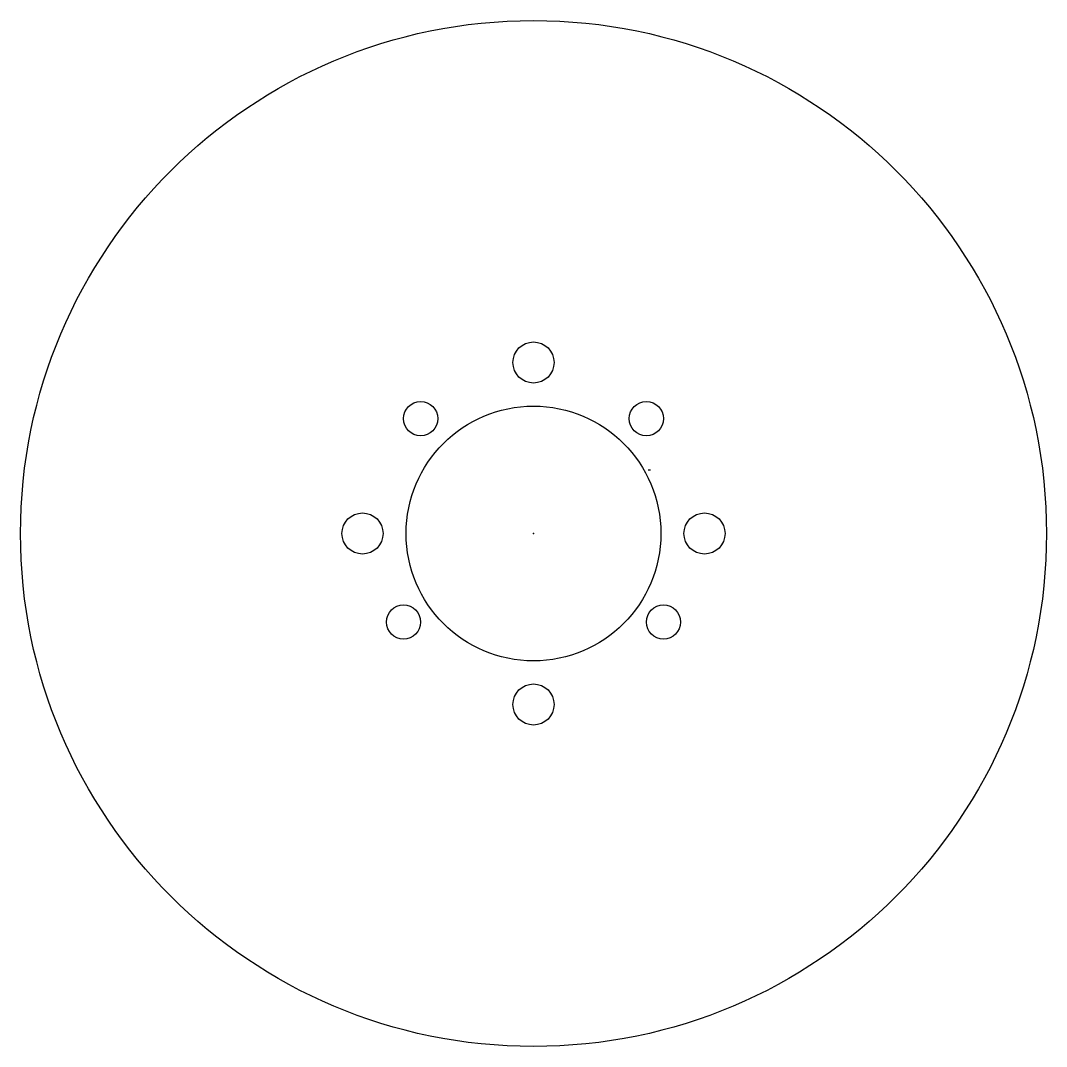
# Model space of a CAD drawing. Header units: millimetres. Extents: x -150 to 150, y -153 to 147.
import ezdxf

# ---------------------------------------------------------------- set-up
doc = ezdxf.new("R2010")
doc.units = ezdxf.units.MM
doc.header["$PDSIZE"] = -1

msp = doc.modelspace()

# ---------------------------------------------------------------- linework, layer by layer
at = {"color": 7, "linetype": 'Continuous'}
for centre, radius in [((0, -3), 150), ((0, 47), 6), ((-33, 30.59), 5), ((0, -3), 37.25), ((33, 30.59), 5), ((50, -3), 6), ((-50, -3), 6), ((-38, -28.9), 5), ((38, -28.9), 5), ((0, -53), 6)]:
    msp.add_circle(centre, radius, dxfattribs=at)
at = {"color": 7, "linetype": 'Continuous', "lineweight": 25}
for centre, radius in [((0, -3), 150), ((0, 47), 6), ((-33, 30.59), 5), ((0, -3), 37.25), ((33, 30.59), 5), ((-50, -3), 6), ((50, -3), 6), ((-38, -28.9), 5), ((38, -28.9), 5), ((0, -53), 6)]:
    msp.add_circle(centre, radius, dxfattribs=at)
at = {"color": 7, "linetype": 'Continuous'}
msp.add_arc((33, 30.59), 15, 272.0961, 274.8043, dxfattribs=at)
msp.add_point((0, -3), dxfattribs=at)

doc.saveas('drawing.dxf')
